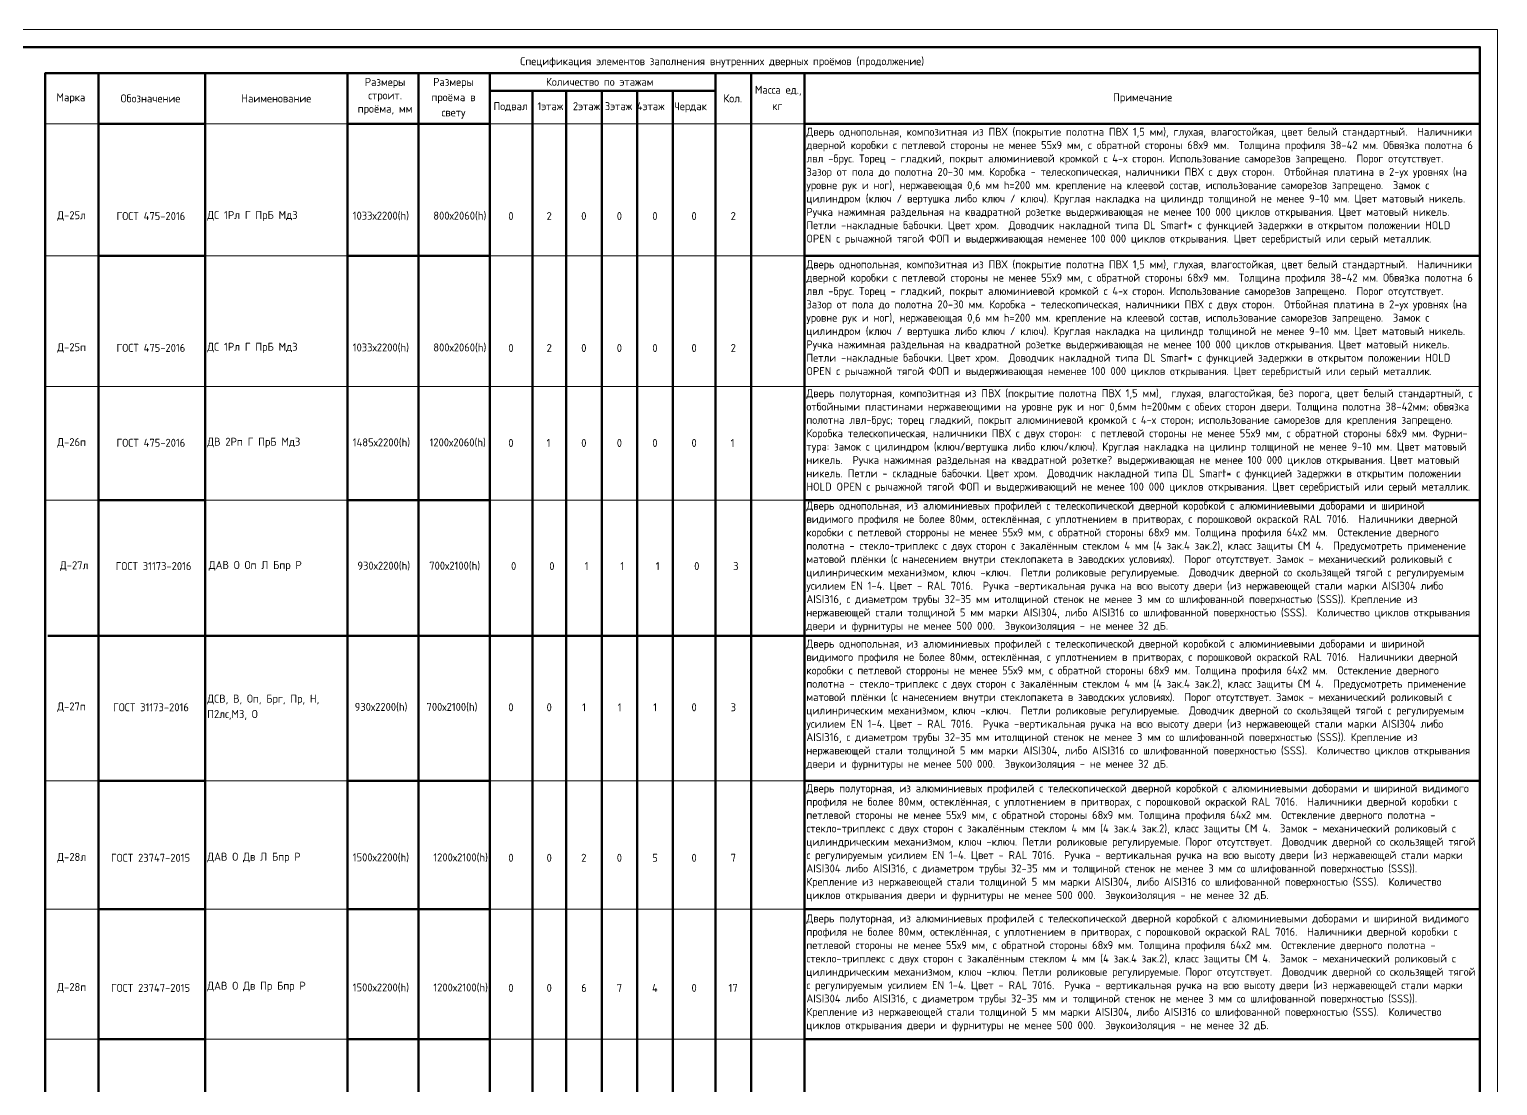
# Model space of a CAD drawing. Header units: millimetres. Extents: x -11345 to 411485, y -9810 to 73012.
# Drawn here: x -4174.5 to -3761.8, y 70350 to 70646.8 of the extents above; entities that cross this region are included whole.
import ezdxf

# ---------------------------------------------------------------- set-up
doc = ezdxf.new("R2010")
doc.units = ezdxf.units.MM
for name, color, linetype in [('PDF _Линии', 7, 'Continuous'), ('PDF _Основная надпись', 7, 'Continuous'), ('PDF _Текст', 7, 'Continuous')]:
    doc.layers.add(name, color=color, linetype=linetype)
doc.styles.add('MtXpl_GOST_Common', font='GOST_Common.ttf')
doc.styles.add('PDF GOST Common', font='GOST_Common.ttf')

msp = doc.modelspace()

# ---------------------------------------------------------------- hatches: boundary and pattern name
at = {"layer": 'PDF _Линии', "transparency": 33554559}
msp.add_hatch(color=256, dxfattribs=at).paths.add_polyline_path([(-3956.46837, 70634.52751), (-3956.51071, 70634.65451), (-3956.59537, 70634.73918), (-3956.76471, 70634.73918), (-3956.84937, 70634.65451), (-3956.89171, 70634.52751), (-3956.84937, 70634.40051), (-3956.76471, 70634.31585), (-3956.59537, 70634.31585), (-3956.51071, 70634.40051)])

# ---------------------------------------------------------------- linework, layer by layer
at = {"layer": 'PDF _Линии', "lineweight": 50}
for points in [[(-3766.81619, 70342.47161), (-3766.81619, 70385.77835), (-3766.81619, 70429.12742), (-3766.81619, 70472.47649), (-3766.81619, 70494.48969), (-3766.81619, 70516.54522), (-3766.81619, 70568.40324), (-3766.81619, 70620.26126), (-3766.81619, 70629.53221), (-3766.81619, 70634.52751), (-3956.68004, 70634.52751), (-3971.66595, 70634.52751), (-3981.65656, 70634.52751), (-3993.63682, 70634.52751), (-4003.62742, 70634.52751), (-4013.61803, 70634.52751), (-4023.60864, 70634.52751), (-4033.13358, 70634.52751), (-4045.11384, 70634.52751), (-4065.09505, 70634.52751), (-4085.07626, 70634.52751), (-4125.08102, 70634.52751), (-4155.05284, 70634.52751), (-4170.03875, 70634.52751), (-4170.03875, 70629.53221), (-4170.03875, 70620.26126), (-4170.03875, 70568.40324), (-4170.03875, 70516.54522), (-4170.03875, 70494.48969), (-4170.03875, 70472.47649), (-4170.03875, 70429.12742), (-4170.03875, 70385.77835), (-4170.03875, 70342.47161)], [(-4155.05284, 70634.52751), (-4155.05284, 70629.53221), (-4155.05284, 70620.26126), (-4155.05284, 70568.40324), (-4155.05284, 70516.54522), (-4155.05284, 70472.47649), (-4155.05284, 70450.42096), (-4155.05284, 70407.07189), (-4155.05284, 70363.76515), (-4155.05284, 70320.41608), (-4155.05284, 70162.19528)], [(-4125.08102, 70634.52751), (-4125.08102, 70629.53221), (-4125.08102, 70620.26126), (-4125.08102, 70568.40324), (-4125.08102, 70516.54522), (-4125.08102, 70472.47649), (-4125.08102, 70450.42096), (-4125.08102, 70407.07189), (-4125.08102, 70363.76515), (-4125.08102, 70320.41608), (-4125.08102, 70162.19528)], [(-4085.07626, 70634.52751), (-4085.07626, 70629.53221), (-4085.07626, 70620.26126), (-4085.07626, 70568.40324), (-4085.07626, 70516.54522), (-4085.07626, 70472.47649), (-4085.07626, 70450.42096), (-4085.07626, 70407.07189), (-4085.07626, 70363.76515), (-4085.07626, 70320.41608), (-4085.07626, 70162.19528)], [(-4065.09505, 70634.52751), (-4065.09505, 70629.53221), (-4065.09505, 70620.26126), (-4065.09505, 70568.40324), (-4065.09505, 70516.54522), (-4065.09505, 70472.47649), (-4065.09505, 70450.42096), (-4065.09505, 70407.07189), (-4065.09505, 70363.76515), (-4065.09505, 70320.41608), (-4065.09505, 70162.19528)], [(-4045.11384, 70634.52751), (-4045.11384, 70629.53221), (-4045.11384, 70620.26126), (-4045.11384, 70568.40324), (-4045.11384, 70516.54522), (-4045.11384, 70472.47649), (-4045.11384, 70450.42096), (-4045.11384, 70407.07189), (-4045.11384, 70363.76515), (-4045.11384, 70320.41608), (-4045.11384, 70162.19528)], [(-3981.65656, 70634.52751), (-3981.65656, 70629.53221), (-3981.65656, 70620.26126), (-3981.65656, 70568.40324), (-3981.65656, 70516.54522), (-3981.65656, 70450.42096)], [(-3971.66595, 70634.52751), (-3971.66595, 70629.53221), (-3971.66595, 70620.26126), (-3971.66595, 70568.40324), (-3971.66595, 70516.54522), (-3971.66595, 70450.42096)], [(-3766.81619, 70632.83419), (-3766.81619, 70627.83888), (-3766.81619, 70618.56794), (-3766.81619, 70566.70992), (-3766.81619, 70523.40318), (-3766.81619, 70480.05411), (-3766.81619, 70432.47173), (-3766.81619, 70384.88935), (-3766.81619, 70350.04923), (-3766.81619, 70315.25144), (-3766.81619, 70263.39342), (-3766.81619, 70211.5354)], [(-3981.65656, 70629.53221), (-3993.63682, 70629.53221), (-4003.62742, 70629.53221), (-4013.61803, 70629.53221), (-4023.60864, 70629.53221), (-4033.13358, 70629.53221), (-4045.11384, 70629.53221)], [(-4033.13358, 70629.53221), (-4033.13358, 70620.26126), (-4033.13358, 70568.40324), (-4033.13358, 70516.54522), (-4033.13358, 70472.47649), (-4033.13358, 70450.42096), (-4033.13358, 70407.07189), (-4033.13358, 70363.76515), (-4033.13358, 70320.41608), (-4033.13358, 70256.04989)], [(-4023.60864, 70629.53221), (-4023.60864, 70620.26126), (-4023.60864, 70568.40324), (-4023.60864, 70516.54522), (-4023.60864, 70472.47649), (-4023.60864, 70450.42096), (-4023.60864, 70407.07189), (-4023.60864, 70363.76515), (-4023.60864, 70320.41608), (-4023.60864, 70256.04989)], [(-4013.61803, 70629.53221), (-4013.61803, 70620.26126), (-4013.61803, 70568.40324), (-4013.61803, 70516.54522), (-4013.61803, 70472.47649), (-4013.61803, 70450.42096), (-4013.61803, 70407.07189), (-4013.61803, 70363.76515), (-4013.61803, 70320.41608), (-4013.61803, 70256.04989)], [(-4003.62742, 70629.53221), (-4003.62742, 70620.26126), (-4003.62742, 70568.40324), (-4003.62742, 70516.54522), (-4003.62742, 70472.47649), (-4003.62742, 70450.42096), (-4003.62742, 70407.07189), (-4003.62742, 70363.76515), (-4003.62742, 70320.41608), (-4003.62742, 70256.04989)], [(-3993.63682, 70629.53221), (-3993.63682, 70620.26126), (-3993.63682, 70568.40324), (-3993.63682, 70516.54522), (-3993.63682, 70472.47649), (-3993.63682, 70450.42096), (-3993.63682, 70407.07189), (-3993.63682, 70363.76515), (-3993.63682, 70320.41608), (-3993.63682, 70256.04989)], [(-4125.08102, 70620.26126), (-4155.05284, 70620.26126)], [(-4045.11384, 70620.26126), (-4065.09505, 70620.26126), (-4085.07626, 70620.26126)], [(-3766.81619, 70620.26126), (-3956.68004, 70620.26126)], [(-4125.08102, 70583.19202), (-4155.05284, 70583.19202)], [(-4045.11384, 70583.19202), (-4065.09505, 70583.19202), (-4085.07626, 70583.19202)], [(-3766.81619, 70583.19202), (-3956.68004, 70583.19202)], [(-3956.68004, 70494.48969), (-3956.68004, 70472.47649), (-3956.68004, 70450.42096), (-3956.68004, 70407.07189), (-3956.68004, 70363.76515), (-3956.68004, 70320.41608), (-3956.68004, 70256.04989), (-3956.68004, 70320.41608), (-3956.68004, 70363.76515), (-3956.68004, 70407.07189), (-3956.68004, 70450.42096), (-3956.68004, 70472.47649), (-3956.68004, 70516.71456)], [(-4125.08102, 70514.5523), (-4155.05284, 70514.5523)], [(-4045.11384, 70514.5523), (-4065.13738, 70514.5523), (-4085.1186, 70514.5523)], [(-3767.23952, 70514.5523), (-3956.68004, 70514.5523)], [(-3766.81619, 70476.45253), (-4169.27675, 70476.45253)], [(-3981.65656, 70472.47649), (-3981.65656, 70450.42096), (-3981.65656, 70407.07189), (-3981.65656, 70363.76515), (-3981.65656, 70320.41608), (-3981.65656, 70256.04989)], [(-3971.66595, 70472.47649), (-3971.66595, 70450.42096), (-3971.66595, 70407.07189), (-3971.66595, 70363.76515), (-3971.66595, 70320.41608), (-3971.66595, 70256.04989)], [(-4125.08102, 70435.68578), (-4155.05284, 70435.68578)], [(-4045.11384, 70435.68578), (-4065.09505, 70435.68578), (-4085.07626, 70435.68578)], [(-3766.81619, 70435.68578), (-3956.68004, 70435.68578)], [(-4125.08102, 70399.59841), (-4155.05284, 70399.59841)], [(-4045.11384, 70399.59841), (-4065.09505, 70399.59841), (-4085.07626, 70399.59841)], [(-3766.81619, 70399.59841), (-3956.68004, 70399.59841)], [(-4125.08102, 70363.12266), (-4155.05284, 70363.12266)], [(-4045.11384, 70363.12266), (-4065.09505, 70363.12266), (-4085.07626, 70363.12266)], [(-3766.81619, 70363.12266), (-3956.68004, 70363.12266)]]:
    msp.add_lwpolyline(points, dxfattribs=at)
msp.add_lwpolyline([(-3956.68004, 70516.54522), (-3956.68004, 70568.40324), (-3956.68004, 70620.26126), (-3956.68004, 70629.53221), (-3956.68004, 70634.52751), (-3956.68004, 70629.53221), (-3956.68004, 70620.26126), (-3956.68004, 70568.40324)], close=True, dxfattribs=at)
at = {"layer": 'PDF _Линии', "lineweight": 20}
for points in [[(-4155.05284, 70620.26126), (-4170.03875, 70620.26126)], [(-4085.07626, 70620.26126), (-4125.08102, 70620.26126)], [(-3956.68004, 70620.26126), (-3971.66595, 70620.26126), (-3981.65656, 70620.26126), (-3993.63682, 70620.26126), (-4003.62742, 70620.26126), (-4013.61803, 70620.26126), (-4023.60864, 70620.26126), (-4033.13358, 70620.26126), (-4045.11384, 70620.26126)], [(-4155.05284, 70583.19202), (-4170.03875, 70583.19202)], [(-4085.07626, 70583.19202), (-4125.08102, 70583.19202)], [(-3956.68004, 70583.19202), (-3971.66595, 70583.19202), (-3981.65656, 70583.19202), (-3993.63682, 70583.19202), (-4003.62742, 70583.19202), (-4013.61803, 70583.19202), (-4023.60864, 70583.19202), (-4033.13358, 70583.19202), (-4045.11384, 70583.19202)], [(-3766.81619, 70546.50438), (-4170.03875, 70546.50438)], [(-4155.05284, 70514.5523), (-4170.03875, 70514.5523)], [(-4085.1186, 70514.5523), (-4125.08102, 70514.5523)], [(-3956.68004, 70514.5523), (-3971.66595, 70514.5523), (-3981.65656, 70514.5523), (-3993.63682, 70514.5523), (-4003.62742, 70514.5523), (-4013.61803, 70514.5523), (-4023.60864, 70514.5523), (-4033.13358, 70514.5523), (-4045.11384, 70514.5523)], [(-4155.05284, 70435.68578), (-4170.03875, 70435.68578)], [(-4085.07626, 70435.68578), (-4125.08102, 70435.68578)], [(-3956.68004, 70435.68578), (-3971.66595, 70435.68578), (-3981.65656, 70435.68578), (-3993.63682, 70435.68578), (-4003.62742, 70435.68578), (-4013.61803, 70435.68578), (-4023.60864, 70435.68578), (-4033.13358, 70435.68578), (-4045.11384, 70435.68578)], [(-4155.05284, 70399.59841), (-4170.03875, 70399.59841)], [(-4085.07626, 70399.59841), (-4125.08102, 70399.59841)], [(-3956.68004, 70399.59841), (-3971.66595, 70399.59841), (-3981.65656, 70399.59841), (-3993.63682, 70399.59841), (-4003.62742, 70399.59841), (-4013.61803, 70399.59841), (-4023.60864, 70399.59841), (-4033.13358, 70399.59841), (-4045.11384, 70399.59841)], [(-4155.05284, 70363.12266), (-4170.03875, 70363.12266)], [(-4085.07626, 70363.12266), (-4125.08102, 70363.12266)], [(-3956.68004, 70363.12266), (-3971.66595, 70363.12266), (-3981.65656, 70363.12266), (-3993.63682, 70363.12266), (-4003.62742, 70363.12266), (-4013.61803, 70363.12266), (-4023.60864, 70363.12266), (-4033.13358, 70363.12266), (-4045.11384, 70363.12266)]]:
    msp.add_lwpolyline(points, dxfattribs=at)
at = {"layer": 'PDF _Основная надпись', "lineweight": 20}
msp.add_lwpolyline([(-4602.1748, 70053.25202), (-3761.82088, 70053.25202), (-3761.82088, 70646.8041), (-4602.1748, 70646.8041)], close=True, dxfattribs=at)
at = {"layer": 'PDF _Основная надпись', "lineweight": 50}
msp.add_lwpolyline([(-3766.81619, 70058.24733), (-3766.81619, 70641.8088), (-4582.19359, 70641.8088), (-4582.19359, 70058.24733)], close=True, dxfattribs=at)

# ---------------------------------------------------------------- texts
at = {"layer": 'PDF _Текст', "char_height": 2.25, "attachment_point": 4, "style": 'PDF GOST Common'}
for s, insert in [('Спецификация элементов заполнения внутренних дверных проёмов (продолжение)', (-4036.53956, 70637.55269)), ('Количество по этажам', (-4029.3003, 70632.07107)), ('Масса ед.,', (-3970.58191, 70629.57329)), ('Марка', (-4166.8884, 70627.4142)), ('Обозначение', (-4148.85378, 70627.4142)), ('Наименование', (-4114.94361, 70627.4142)), ('Кол.', (-3979.42991, 70627.4142)), ('Примечание', (-3869.90976, 70627.4142)), ('Подвал  1этаж  2этаж 3этаж 4этаж  Чердак', (-4044.04957, 70624.91648)), ('кг', (-3965.71344, 70625.29746)), ('Д-25л', (-4166.67669, 70594.35073)), ('ГОСТ 475-2016', (-4149.99682, 70594.35073)), ('ДС 1Рл Г ПрБ Мд3', (-4124.51127, 70594.35073)), ('1033х2200(h)     800х2060(h)', (-4083.61584, 70594.35073)), ('0', (-4039.884, 70594.35073)), ('2', (-4029.13097, 70594.35073)), ('0', (-4019.39393, 70594.35073)), ('0', (-4009.40294, 70594.35073)), ('0', (-3999.41194, 70594.35073)), ('0', (-3988.40487, 70594.35073)), ('2', (-3977.39784, 70594.35073)), ('Д-25п', (-4166.67669, 70557.27937)), ('ГОСТ 475-2016', (-4149.99682, 70557.32173)), ('ДС 1Рл Г ПрБ Мд3', (-4124.51127, 70557.32173)), ('1033х2200(h)     800х2060(h)', (-4083.61584, 70557.32173)), ('0', (-4039.884, 70557.27937)), ('2', (-4029.13097, 70557.27937)), ('0', (-4019.39393, 70557.27937)), ('0', (-4009.40294, 70557.27937)), ('0', (-3999.41194, 70557.27937)), ('0', (-3988.40487, 70557.27937)), ('2', (-3977.39784, 70557.27937)), ('Д-26п', (-4166.67669, 70530.60494)), ('ДВ 2Рп Г ПрБ Мд3', (-4124.51127, 70530.6473)), ('1485х2200(h)    1200х2060(h)', (-4083.61584, 70530.6473)), ('ГОСТ 475-2016', (-4149.99682, 70530.6473)), ('0', (-4039.884, 70530.60494)), ('1', (-4029.13097, 70530.60494)), ('0', (-4019.39393, 70530.60494)), ('0', (-4009.40294, 70530.60494)), ('0', (-3999.41194, 70530.60494)), ('0', (-3988.40487, 70530.60494)), ('Д-27л', (-4165.9147, 70496.00432)), ('ГОСТ 31173-2016', (-4150.25081, 70496.00432)), ('ДАВ О Оп Л Бпр Р', (-4124.0879, 70496.00432)), ('930х2200(h)', (-4082.30347, 70496.00432)), ('700х2100(h)', (-4062.10977, 70496.00432)), ('0', (-4039.12196, 70496.00432)), ('0', (-4028.36893, 70496.00432)), ('1', (-4018.42023, 70496.00432)), ('1', (-4008.42923, 70496.00432)), ('1', (-3998.43824, 70496.00432)), ('0', (-3987.64283, 70496.00432)), ('3', (-3976.67813, 70496.00432)), ('Д-27п', (-4166.67669, 70456.33664)), ('ДСВ, В, Оп, Брг, Пр, Н,', (-4124.51127, 70458.45338)), ('930х2200(h)', (-4083.06551, 70456.33664)), ('700х2100(h)', (-4062.87177, 70456.33664)), ('ГОСТ 31173-2016', (-4150.97052, 70456.33664)), ('П2лс,М3, О', (-4124.51127, 70454.17758)), ('0', (-4039.884, 70456.33664)), ('0', (-4029.13097, 70456.33664)), ('1', (-4019.13993, 70456.33664)), ('1', (-4009.14894, 70456.33664)), ('1', (-3999.1579, 70456.33664)), ('0', (-3988.40487, 70456.33664)), ('3', (-3977.39784, 70456.33664)), ('Д-28л', (-4166.67669, 70414.04419)), ('ГОСТ 23747-2015', (-4151.56318, 70414.04419)), ('ДАВ О Дв Л Бпр Р', (-4124.51127, 70414.04419)), ('1500х2200(h)     1200х2100(h)', (-4083.61584, 70414.04419)), ('0', (-4039.884, 70414.04419)), ('0', (-4029.13097, 70414.04419)), ('2', (-4019.39393, 70414.04419)), ('0', (-4009.40294, 70414.04419)), ('5', (-3999.41194, 70414.04419)), ('0', (-3988.40487, 70414.04419)), ('7', (-3977.39784, 70414.04419)), ('ДАВ О Дв Пр Бпр Р', (-4124.51127, 70377.78762)), ('Д-28п', (-4166.67669, 70377.49127)), ('ГОСТ 23747-2015', (-4151.56318, 70377.49127)), ('1500х2200(h)     1200х2100(h)', (-4083.61584, 70377.49127)), ('0', (-4039.884, 70377.49127)), ('0', (-4029.13097, 70377.49127)), ('6', (-4019.39393, 70377.49127)), ('7', (-4009.40294, 70377.49127)), ('4', (-3999.49661, 70377.49127)), ('0', (-3988.40487, 70377.49127)), ('17', (-3977.9905, 70377.49127))]:
    msp.add_mtext(s, dxfattribs=dict(at, insert=insert))
at = {"layer": 'PDF _Текст', "char_height": 2.25}
for s, insert, width, attachment_point, style in [('Размеры строит. проёма, мм', (-4074.5231, 70633.15253), 19.0785537, 2, 'PDF GOST Common'), ('Дверь однопольная, композитная из ПВХ (покрытие полотна ПВХ 1,5 мм), глухая, влагостойкая, цвет белый стандартный.  Наличники дверной коробки с петлевой стороны не менее 55х9 мм, с обратной стороны 68х9 мм.  Толщина профиля 38-42 мм. Обвязка полотна 6 лвл -брус. Торец - гладкий, покрыт алюминиевой кромкой с 4-х сторон. Использование саморезов запрещено.  Порог отсутствует.  Зазор от пола до полотна 20-30 мм. Коробка - телескопическая, наличники ПВХ с двух сторон.  Отбойная платина в 2-ух уровнях (на уровне рук и ног), нержавеющая 0,6 мм h=200 мм. крепление на клеевой состав, использование саморезов запрещено.  Замок с цилиндром (ключ / вертушка либо ключ / ключ). Круглая накладка на цилиндр толщиной не менее 9-10 мм. Цвет матовый никель.  Ручка нажимная раздельная на квадратной розетке выдерживающая не менее 100 000 циклов открывания. Цвет матовый никель. Петли -накладные бабочки. Цвет хром.  Доводчик накладной типа DL Smart* с функцией задержки в открытом положении HOLD OPEN с рычажной тягой ФОП и выдерживающая неменее 100 000 циклов открывания. Цвет серебристый или серый металлик.', (-3956.10344, 70619.1542), 187.810517, 1, 'MtXpl_GOST_Common'), ('Дверь однопольная, композитная из ПВХ (покрытие полотна ПВХ 1,5 мм), глухая, влагостойкая, цвет белый стандартный.  Наличники дверной коробки с петлевой стороны не менее 55х9 мм, с обратной стороны 68х9 мм.  Толщина профиля 38-42 мм. Обвязка полотна 6 лвл -брус. Торец - гладкий, покрыт алюминиевой кромкой с 4-х сторон. Использование саморезов запрещено.  Порог отсутствует.  Зазор от пола до полотна 20-30 мм. Коробка - телескопическая, наличники ПВХ с двух сторон.  Отбойная платина в 2-ух уровнях (на уровне рук и ног), нержавеющая 0,6 мм h=200 мм. крепление на клеевой состав, использование саморезов запрещено.  Замок с цилиндром (ключ / вертушка либо ключ / ключ). Круглая накладка на цилиндр толщиной не менее 9-10 мм. Цвет матовый никель.  Ручка нажимная раздельная на квадратной розетке выдерживающая не менее 100 000 циклов открывания. Цвет матовый никель. Петли -накладные бабочки. Цвет хром.  Доводчик накладной типа DL Smart* с функцией задержки в открытом положении HOLD OPEN с рычажной тягой ФОП и выдерживающая неменее 100 000 циклов открывания. Цвет серебристый или серый металлик.', (-3956.10344, 70581.91351), 187.810517, 1, 'MtXpl_GOST_Common'), ('\\A1;\\pxt64;{\\C7;Дверь полуторная, композитная из ПВХ\\A0;\\C256; (покрытие полотна ПВХ 1,5 мм)\\A1;\\C7;,  глухая, влагостойкая, без порога, цвет белый стандартный, с отбойными пластинами нержавеющими на уровне рук и ног 0,6мм h=200мм с обеих сторон двери. Толщина полотна 38-42мм; обвязка полотна лвл-брус; торец гладкий, покрыт алюминиевой кромкой с 4-х сторон; использование саморезов для крепления запрещено. Коробка телескопическая, наличники ПВХ с двух сторон: \\A0;\\C256; с петлевой стороны не менее 55х9 мм, с обратной стороны 68х9 мм\\A1;\\C7;. Фурни- тура: \\A0;\\C256;замок с цилиндром (ключ/вертушка либо ключ/ключ). Круглая накладка на цилинр толщиной не менее 9-10 мм. Цвет матовый никель.  Ручка нажимная раздельная на квадратной розетке? выдерживающая не менее 100 000 циклов открывания. Цвет матовый никель. Петли - складные бабочки. Цвет хром.  Доводчик накладной типа DL Smart* с функцией задержки в открытим положении HOLD OPEN с рычажной тягой ФОП и выдерживающий не менее 100 000 циклов открывания. Цвет серебристый или серый металлик.}', (-3956.10344, 70545.69866), 189.2872523, 1, 'MtXpl_GOST_Common'), ('1', (-3977.39784, 70530.60494), 0.7268834, 4, 'PDF GOST Common'), ('Дверь однопольная, из алюминиевых профилей с телескопической дверной коробкой с алюминиевыми доборами и шириной видимого профиля не более 80мм, остеклённая, с уплотнением в притворах, с порошковой окраской RAL 7016.  Наличники дверной коробки с петлевой сторроны не менее 55х9 мм, с обратной стороны 68х9 мм. Толщина профиля 64х2 мм.  Остекление дверного полотна - стекло-триплекс с двух сторон с закалённым стеклом 4 мм (4 зак.4 зак.2), класс защиты СМ 4.  Предусмотреть применение {\\C5;матовой плёнки (с нанесением внутри стеклопакета в заводских условиях).  Порог отсутствует. Замок - механический роликовый с цилинрическим механизмом, ключ -ключ.  }Петли роликовые регулируемые.  Доводчик дверной со скользящей тягой с регулируемым усилием EN 1-4. Цвет - RAL 7016.  Ручка -вертикальная ручка на всю высоту двери (из нержавеющей стали марки AISI304 либо AISI316, с диаметром трубы 32-35 мм итолщиной стенок не менее 3 мм со шлифованной поверхностью (SSS)). Крепление из нержавеющей стали толщиной 5 мм марки AISI304, либо AISI316 со шлифованной поверхностью (SSS).  Количество циклов открывания двери и фурнитуры не менее 500 000.  Звукоизоляция - не менее 32 дБ.', (-3956.10344, 70514.10443), 186.9231477, 1, 'MtXpl_GOST_Common'), ('Дверь однопольная, из алюминиевых профилей с телескопической дверной коробкой с алюминиевыми доборами и шириной видимого профиля не более 80мм, остеклённая, с уплотнением в притворах, с порошковой окраской RAL 7016.  Наличники дверной коробки с петлевой сторроны не менее 55х9 мм, с обратной стороны 68х9 мм. Толщина профиля 64х2 мм.  Остекление дверного полотна - стекло-триплекс с двух сторон с закалённым стеклом 4 мм (4 зак.4 зак.2), класс защиты СМ 4.  Предусмотреть применение {\\C5;матовой плёнки (с нанесением внутри стеклопакета в заводских условиях).  Порог отсутствует. Замок - механический роликовый с цилинрическим механизмом, ключ -ключ.  }Петли роликовые регулируемые.  Доводчик дверной со скользящей тягой с регулируемым усилием EN 1-4. Цвет - RAL 7016.  Ручка -вертикальная ручка на всю высоту двери (из нержавеющей стали марки AISI304 либо AISI316, с диаметром трубы 32-35 мм итолщиной стенок не менее 3 мм со шлифованной поверхностью (SSS)). Крепление из нержавеющей стали толщиной 5 мм марки AISI304, либо AISI316 со шлифованной поверхностью (SSS).  Количество циклов открывания двери и фурнитуры не менее 500 000.  Звукоизоляция - не менее 32 дБ.', (-3956.10344, 70475.32572), 186.9231477, 1, 'MtXpl_GOST_Common'), ('Дверь полуторная, из алюминиевых профилей с телескопической дверной коробкой с алюминиевыми доборами и шириной видимого профиля не более 80мм, остеклённая, с уплотнением в притворах, с порошковой окраской RAL 7016.  Наличники дверной коробки с петлевой стороны не менее 55х9 мм, с обратной стороны 68х9 мм. Толщина профиля 64х2 мм.  Остекление дверного полотна - стекло-триплекс с двух сторон с закалённым стеклом 4 мм (4 зак.4 зак.2), класс защиты СМ 4.  Замок - механический роликовый с цилиндрическим механизмом, ключ -ключ. Петли роликовые регулируемые. Порог отсутствует.  Доводчик дверной со скользящей тягой с регулируемым усилием EN 1-4. Цвет - RAL 7016.  Ручка - вертикальная ручка на всю высоту двери (из нержавеющей стали марки AISI304 либо AISI316, с диаметром трубы 32-35 мм и толщиной стенок не менее 3 мм со шлифованной поверхностью (SSS)).  Крепление из нержавеющей стали толщиной 5 мм марки AISI304, либо AISI316 со шлифованной поверхностью (SSS).  Количество циклов открывания двери и фурнитуры не менее 500 000.  Звукоизоляция - не менее 32 дБ.', (-3956.10344, 70434.68433), 187.9235795, 1, 'MtXpl_GOST_Common'), ('Дверь полуторная, из алюминиевых профилей с телескопической дверной коробкой с алюминиевыми доборами и шириной видимого профиля не более 80мм, остеклённая, с уплотнением в притворах, с порошковой окраской RAL 7016.  Наличники дверной коробки с петлевой стороны не менее 55х9 мм, с обратной стороны 68х9 мм. Толщина профиля 64х2 мм.  Остекление дверного полотна - стекло-триплекс с двух сторон с закалённым стеклом 4 мм (4 зак.4 зак.2), класс защиты СМ 4.  Замок - механический роликовый с цилиндрическим механизмом, ключ -ключ. Петли роликовые регулируемые. Порог отсутствует.  Доводчик дверной со скользящей тягой с регулируемым усилием EN 1-4. Цвет - RAL 7016.  Ручка - вертикальная ручка на всю высоту двери (из нержавеющей стали марки AISI304 либо AISI316, с диаметром трубы 32-35 мм и толщиной стенок не менее 3 мм со шлифованной поверхностью (SSS)).  Крепление из нержавеющей стали толщиной 5 мм марки AISI304, либо AISI316 со шлифованной поверхностью (SSS).  Количество циклов открывания двери и фурнитуры не менее 500 000.  Звукоизоляция - не менее 32 дБ.', (-3956.10344, 70398.13145), 187.9235795, 1, 'MtXpl_GOST_Common')]:
    msp.add_mtext(s, dxfattribs=dict(at, insert=insert, width=width, attachment_point=attachment_point, style=style))
at = {"layer": 'PDF _Текст', "insert": (-4055.3054, 70633.15253), "char_height": 2.25, "width": 18.6878833, "attachment_point": 2, "line_spacing_factor": 1.140223, "style": 'MtXpl_GOST_Common'}
msp.add_mtext('Размеры проёма в свету', dxfattribs=at)

doc.saveas('drawing.dxf')
